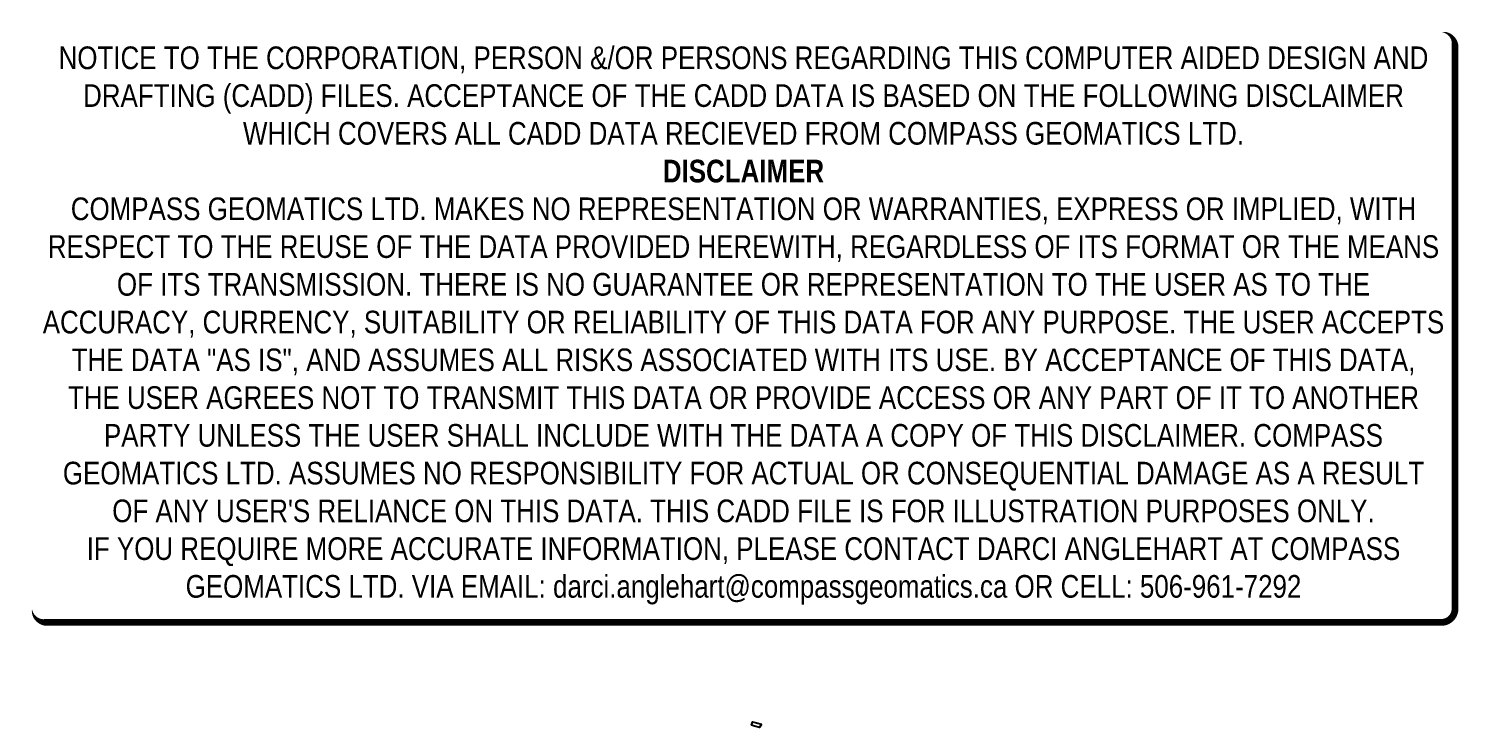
# Model space of a CAD drawing. Extents: x 511972 to 519868, y 5975265 to 5984215.
# Drawn here: x 511972 to 519868, y 5980359 to 5984215 of the extents above; entities that cross this region are included whole.
import ezdxf

# ---------------------------------------------------------------- set-up
doc = ezdxf.new("R2010")
doc.units = 0
doc.header["$LTSCALE"] = 5
doc.linetypes.add('foc-ACCESSROAD', pattern=[3.75, 2.5, -1.25])
doc.layers.add('C-AR', color=13, linetype='foc-ACCESSROAD')
doc.layers.add('EZE', color=7, linetype='Continuous')
doc.layers.add('DISCLAIMER', color=7, linetype='Continuous', plot=False)
doc.styles.add('80', font='ARIALN.TTF', dxfattribs={"height": 10})

# ---------------------------------------------------------------- blocks, each defined once
blk = doc.blocks.new('Disclaimer_Legal')
at = {"layer": 'DISCLAIMER', "color": 254, "flags": 128}
blk.add_lwpolyline([(-3612.9, -1104.6, 37.5, 37.5, 0), (4096.1, -1104.6, 37.5, 37.5, 0.414214), (4171.1, -1029.6, 37.5, 37.5, 0), (4171.1, 2078.7, 37.5, 0, 0.414214), (4096.1, 2153.7, 0, 0, 0), (-3612.9, 2153.7, 0, 0, 0.414214), (-3687.9, 2078.7, 0, 0, 0), (-3687.9, -1029.6, 0, 37.5, 0.414214)], format="xyseb", close=True, dxfattribs=at)
at = {"layer": 'DISCLAIMER', "color": 254, "insert": (241.6, 533.9), "char_height": 125, "width": 7717.568, "attachment_point": 5, "style": '80'}
blk.add_mtext('NOTICE TO THE CORPORATION, PERSON &/OR PERSONS REGARDING THIS COMPUTER AIDED DESIGN AND DRAFTING (CADD) FILES. ACCEPTANCE OF THE CADD DATA IS BASED ON THE FOLLOWING DISCLAIMER WHICH COVERS ALL CADD DATA RECIEVED FROM COMPASS GEOMATICS LTD.\\P{\\fArial Narrow|b1|i0|c0|p34;DISCLAIMER}\\PCOMPASS GEOMATICS LTD. MAKES NO REPRESENTATION OR WARRANTIES, EXPRESS OR IMPLIED, WITH RESPECT TO THE REUSE OF THE DATA PROVIDED HEREWITH, REGARDLESS OF ITS FORMAT OR THE MEANS OF ITS TRANSMISSION. THERE IS NO GUARANTEE OR REPRESENTATION TO THE USER AS TO THE ACCURACY, CURRENCY, SUITABILITY OR RELIABILITY OF THIS DATA FOR ANY PURPOSE. THE USER ACCEPTS THE DATA "AS IS", AND ASSUMES ALL RISKS ASSOCIATED WITH ITS USE. BY ACCEPTANCE OF THIS DATA, THE USER AGREES NOT TO TRANSMIT THIS DATA OR PROVIDE ACCESS OR ANY PART OF IT TO ANOTHER PARTY UNLESS THE USER SHALL INCLUDE WITH THE DATA A COPY OF THIS DISCLAIMER. COMPASS GEOMATICS LTD. ASSUMES NO RESPONSIBILITY FOR ACTUAL OR CONSEQUENTIAL DAMAGE AS A RESULT OF ANY USER\'S RELIANCE ON THIS DATA. THIS CADD FILE IS FOR ILLUSTRATION PURPOSES ONLY.\\PIF YOU REQUIRE MORE ACCURATE INFORMATION, PLEASE CONTACT DARCI ANGLEHART AT COMPASS GEOMATICS LTD. VIA EMAIL: darci.anglehart@compassgeomatics.ca OR CELL: 506-961-7292', dxfattribs=at)

msp = doc.modelspace()

# ---------------------------------------------------------------- linework, layer by layer
at = {"layer": 'EZE'}
msp.add_lwpolyline([(516019.846, 5980376.199), (516008.004, 5980358.651), (515980.072, 5980366.021), (515964.849, 5980370.041), (515969.582, 5980387.976), (515969.949, 5980389.368), (515991.937, 5980383.568), (516019.846, 5980376.199)], close=True, dxfattribs=at)

# ---------------------------------------------------------------- block references
at = {"layer": 'C-AR', "color": 3}
msp.add_blockref('Disclaimer_Legal', (515678.439, 5982042.786), dxfattribs=at)

doc.saveas('drawing.dxf')
